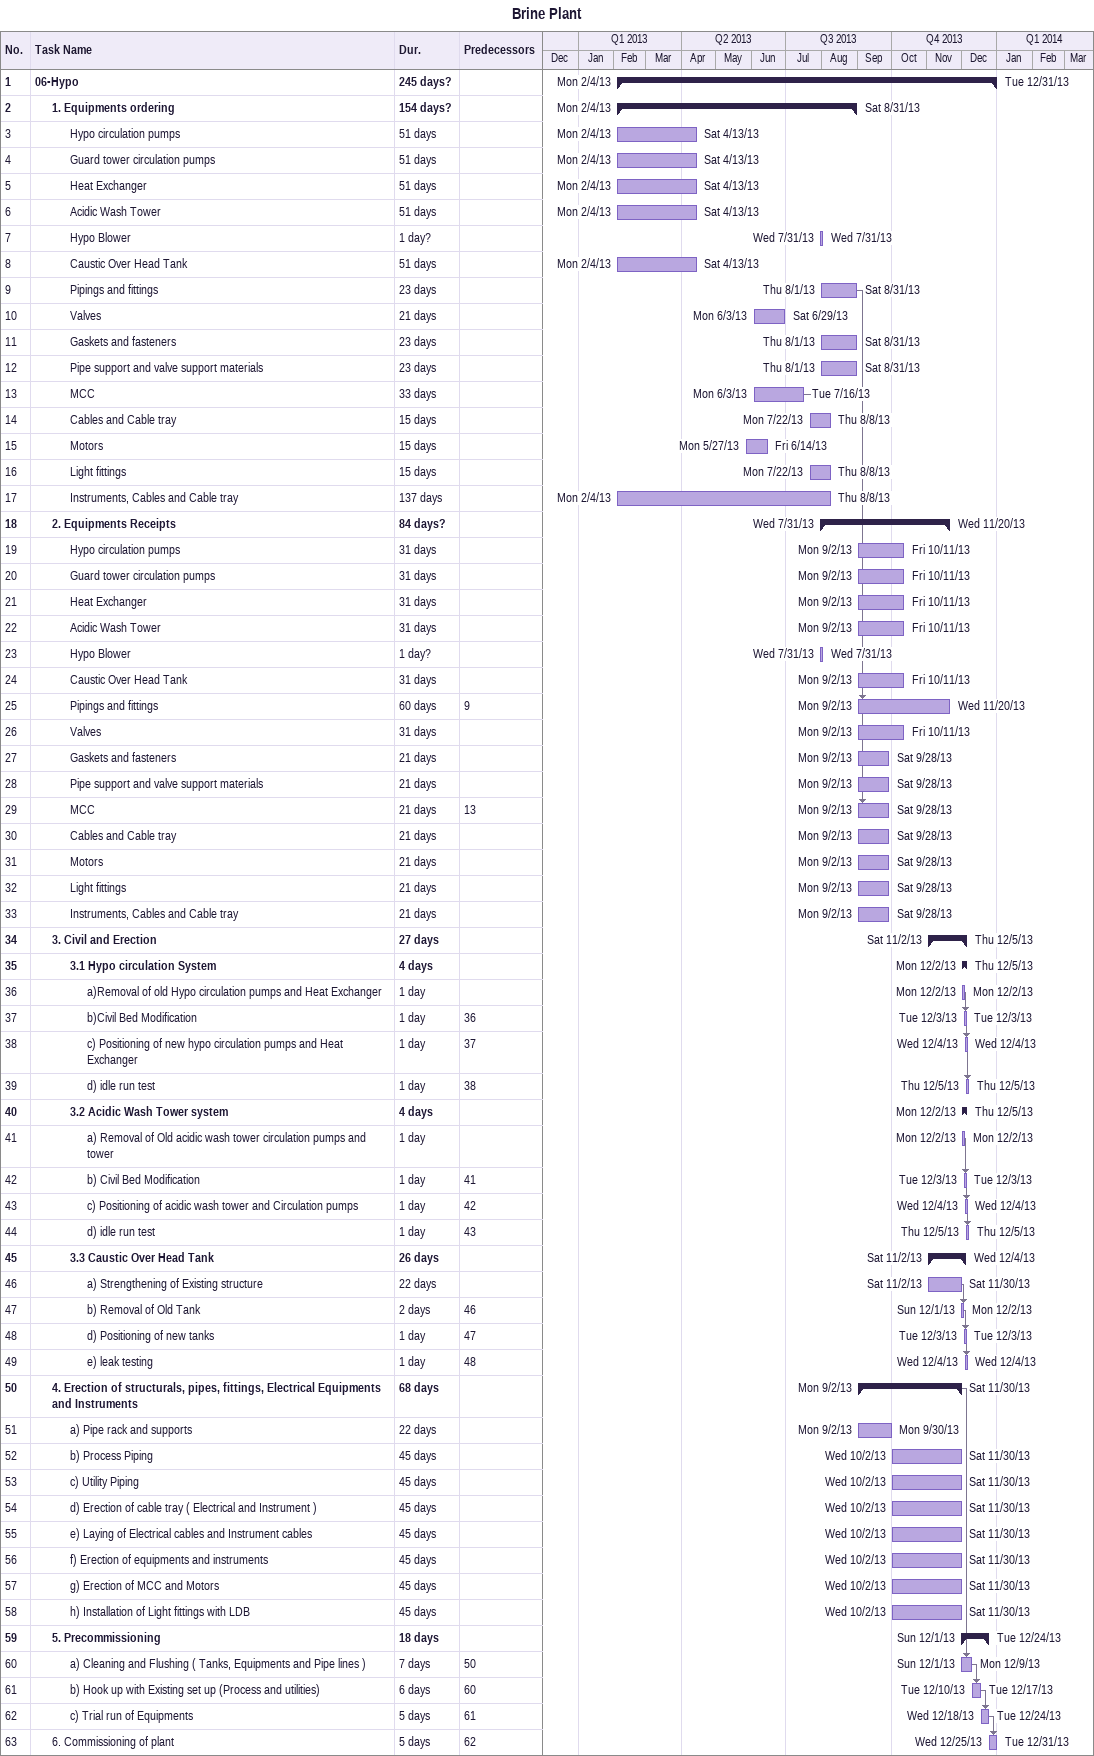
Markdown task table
Brine Plant

| ID | Level | Task | Duration | Start | Finish | Predecessors |
|---|---|---|---|---|---|---|
| 1 | 1 | **06-Hypo** | 245d? | 2013-02-04 | 2013-12-31 |  |
| 2 | 2 | **1. Equipments ordering** | 154d? | 2013-02-04 | 2013-08-31 |  |
| 3 | 3 | Hypo circulation pumps | 51d | 2013-02-04 | 2013-04-13 |  |
| 4 | 3 | Guard tower circulation pumps | 51d | 2013-02-04 | 2013-04-13 |  |
| 5 | 3 | Heat Exchanger | 51d | 2013-02-04 | 2013-04-13 |  |
| 6 | 3 | Acidic Wash Tower | 51d | 2013-02-04 | 2013-04-13 |  |
| 7 | 3 | Hypo Blower | 1d? | 2013-07-31 | 2013-07-31 |  |
| 8 | 3 | Caustic Over Head Tank | 51d | 2013-02-04 | 2013-04-13 |  |
| 9 | 3 | Pipings and fittings | 23d | 2013-08-01 | 2013-08-31 |  |
| 10 | 3 | Valves | 21d | 2013-06-03 | 2013-06-29 |  |
| 11 | 3 | Gaskets and fasteners | 23d | 2013-08-01 | 2013-08-31 |  |
| 12 | 3 | Pipe support and valve support materials | 23d | 2013-08-01 | 2013-08-31 |  |
| 13 | 3 | MCC | 33d | 2013-06-03 | 2013-07-16 |  |
| 14 | 3 | Cables and Cable tray | 15d | 2013-07-22 | 2013-08-08 |  |
| 15 | 3 | Motors | 15d | 2013-05-27 | 2013-06-14 |  |
| 16 | 3 | Light fittings | 15d | 2013-07-22 | 2013-08-08 |  |
| 17 | 3 | Instruments, Cables and Cable tray | 137d | 2013-02-04 | 2013-08-08 |  |
| 18 | 2 | **2. Equipments Receipts** | 84d? | 2013-07-31 | 2013-11-20 |  |
| 19 | 3 | Hypo circulation pumps | 31d | 2013-09-02 | 2013-10-11 |  |
| 20 | 3 | Guard tower circulation pumps | 31d | 2013-09-02 | 2013-10-11 |  |
| 21 | 3 | Heat Exchanger | 31d | 2013-09-02 | 2013-10-11 |  |
| 22 | 3 | Acidic Wash Tower | 31d | 2013-09-02 | 2013-10-11 |  |
| 23 | 3 | Hypo Blower | 1d? | 2013-07-31 | 2013-07-31 |  |
| 24 | 3 | Caustic Over Head Tank | 31d | 2013-09-02 | 2013-10-11 |  |
| 25 | 3 | Pipings and fittings | 60d | 2013-09-02 | 2013-11-20 | 9 |
| 26 | 3 | Valves | 31d | 2013-09-02 | 2013-10-11 |  |
| 27 | 3 | Gaskets and fasteners | 21d | 2013-09-02 | 2013-09-28 |  |
| 28 | 3 | Pipe support and valve support materials | 21d | 2013-09-02 | 2013-09-28 |  |
| 29 | 3 | MCC | 21d | 2013-09-02 | 2013-09-28 | 13 |
| 30 | 3 | Cables and Cable tray | 21d | 2013-09-02 | 2013-09-28 |  |
| 31 | 3 | Motors | 21d | 2013-09-02 | 2013-09-28 |  |
| 32 | 3 | Light fittings | 21d | 2013-09-02 | 2013-09-28 |  |
| 33 | 3 | Instruments, Cables and Cable tray | 21d | 2013-09-02 | 2013-09-28 |  |
| 34 | 2 | **3. Civil and Erection** | 27d | 2013-11-02 | 2013-12-05 |  |
| 35 | 3 | **3.1 Hypo circulation System** | 4d | 2013-12-02 | 2013-12-05 |  |
| 36 | 4 | a)Removal of old Hypo circulation pumps and Heat Exchanger | 1d | 2013-12-02 | 2013-12-02 |  |
| 37 | 4 | b)Civil Bed Modification | 1d | 2013-12-03 | 2013-12-03 | 36 |
| 38 | 4 | c) Positioning of new hypo circulation pumps and Heat Exchanger | 1d | 2013-12-04 | 2013-12-04 | 37 |
| 39 | 4 | d) idle run test | 1d | 2013-12-05 | 2013-12-05 | 38 |
| 40 | 3 | **3.2 Acidic Wash Tower system** | 4d | 2013-12-02 | 2013-12-05 |  |
| 41 | 4 | a) Removal of Old acidic wash tower circulation pumps and tower | 1d | 2013-12-02 | 2013-12-02 |  |
| 42 | 4 | b) Civil Bed Modification | 1d | 2013-12-03 | 2013-12-03 | 41 |
| 43 | 4 | c) Positioning of acidic wash tower and Circulation pumps | 1d | 2013-12-04 | 2013-12-04 | 42 |
| 44 | 4 | d) idle run test | 1d | 2013-12-05 | 2013-12-05 | 43 |
| 45 | 3 | **3.3 Caustic Over Head Tank** | 26d | 2013-11-02 | 2013-12-04 |  |
| 46 | 4 | a) Strengthening of Existing structure | 22d | 2013-11-02 | 2013-11-30 |  |
| 47 | 4 | b) Removal of Old Tank | 2d | 2013-12-01 | 2013-12-02 | 46 |
| 48 | 4 | d) Positioning of new tanks | 1d | 2013-12-03 | 2013-12-03 | 47 |
| 49 | 4 | e) leak testing | 1d | 2013-12-04 | 2013-12-04 | 48 |
| 50 | 2 | **4. Erection of structurals, pipes, fittings, Electrical Equipments and Instruments** | 68d | 2013-09-02 | 2013-11-30 |  |
| 51 | 3 | a) Pipe rack and supports | 22d | 2013-09-02 | 2013-09-30 |  |
| 52 | 3 | b) Process Piping | 45d | 2013-10-02 | 2013-11-30 |  |
| 53 | 3 | c) Utility Piping | 45d | 2013-10-02 | 2013-11-30 |  |
| 54 | 3 | d) Erection of cable tray ( Electrical and Instrument ) | 45d | 2013-10-02 | 2013-11-30 |  |
| 55 | 3 | e) Laying of Electrical cables and Instrument cables | 45d | 2013-10-02 | 2013-11-30 |  |
| 56 | 3 | f) Erection of equipments and instruments | 45d | 2013-10-02 | 2013-11-30 |  |
| 57 | 3 | g) Erection of MCC and Motors | 45d | 2013-10-02 | 2013-11-30 |  |
| 58 | 3 | h) Installation of Light fittings with LDB | 45d | 2013-10-02 | 2013-11-30 |  |
| 59 | 2 | **5. Precommissioning** | 18d | 2013-12-01 | 2013-12-24 |  |
| 60 | 3 | a) Cleaning and Flushing ( Tanks, Equipments and Pipe lines ) | 7d | 2013-12-01 | 2013-12-09 | 50 |
| 61 | 3 | b) Hook up with Existing set up (Process and utilities) | 6d | 2013-12-10 | 2013-12-17 | 60 |
| 62 | 3 | c) Trial run of Equipments | 5d | 2013-12-18 | 2013-12-24 | 61 |
| 63 | 2 | 6. Commissioning of plant | 5d | 2013-12-25 | 2013-12-31 | 62 |
